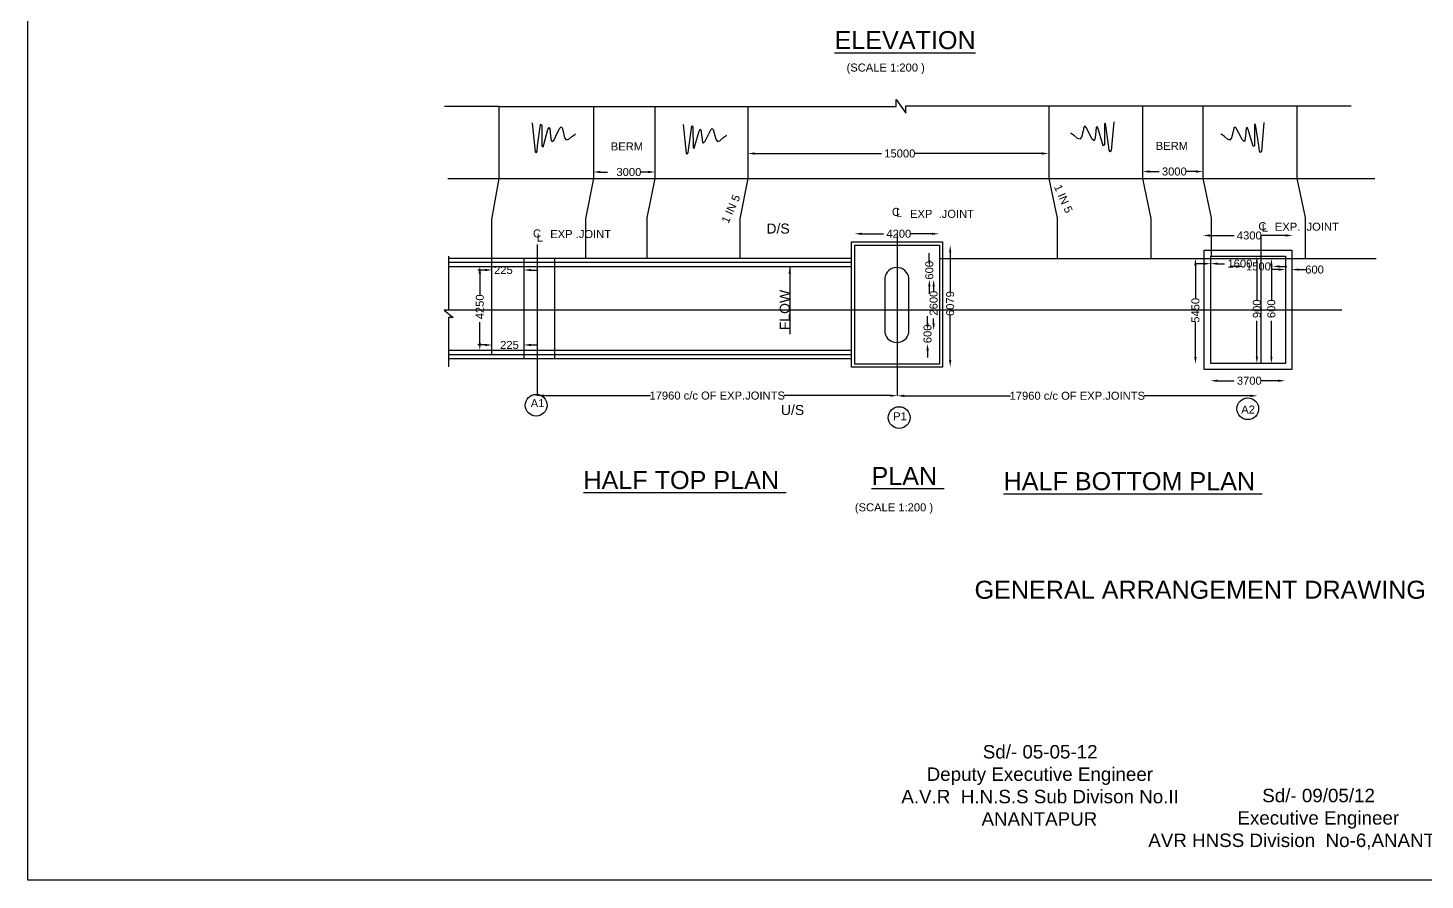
# Model space of a CAD drawing. Header units: millimetres. Extents: x 5124 to 9612737, y 2311 to 26827766.
# Drawn here: x 9483627 to 9553456, y 26736089 to 26778664 of the extents above; entities that cross this region are included whole.
import ezdxf

# ---------------------------------------------------------------- set-up
doc = ezdxf.new("R2010")
doc.units = ezdxf.units.MM
doc.header["$MEASUREMENT"] = 0
for name, color, linetype in [('DIMENSION', 7, 'Continuous'), ('DRAWING', 2, 'Continuous'), ('TEXT', 7, 'Continuous')]:
    doc.layers.add(name, color=color, linetype=linetype)
doc.styles.get("Standard").update_dxf_attribs({"font": 'arial.ttf', "height": 400})
doc.dimstyles.get("Standard").update_dxf_attribs({"dimtxt": 400, "dimasz": 350, "dimexe": 0.18, "dimexo": 0.0625, "dimgap": 0.09, "dimtad": 0, "dimdec": 0, "dimzin": 0, "dimdsep": 46, "dimtxsty": 'Standard', "dimcen": 0.09, "dimse1": 1, "dimse2": 1, "dimadec": 0, "dimazin": 0, "dimtfac": 1, "dimtdec": 0, "dimtofl": 0, "dimtmove": 0, "dimatfit": 3, "dimfxl": 1, "dimtolj": 1, "dimtzin": 0, "dimarcsym": 0})

# ---------------------------------------------------------------- blocks, each defined once
blk = doc.blocks.new('*D5')
at = {"layer": 'Defpoints', "color": 0, "transparency": 16777216}
for p in [(9534648, 26772390), (9519605, 26771616), (9534648, 26771616)]:
    blk.add_point(p, dxfattribs=at)
at = {"layer": 'DRAWING', "color": 0, "lineweight": -2, "transparency": 16777216}
for p, q in [((9519955, 26772390), (9526285, 26772390)), ((9534298, 26772390), (9527968, 26772390))]:
    blk.add_line(p, q, dxfattribs=at)
at = {"layer": 'DRAWING', "color": 0, "transparency": 16777216}
for points in [[(9519955, 26772448), (9519955, 26772332), (9519605, 26772390)], [(9534298, 26772448), (9534298, 26772332), (9534648, 26772390)]]:
    blk.add_solid(points, dxfattribs=at)
at = {"layer": 'DRAWING', "color": 0, "transparency": 16777216, "insert": (9527126, 26772390), "char_height": 400, "attachment_point": 5}
blk.add_mtext('\\A1; 15000', dxfattribs=at)
blk = doc.blocks.new('*D6')
at = {"layer": 'Defpoints', "color": 0, "transparency": 16777216}
for p in [(9539338, 26771616), (9542354, 26771616), (9542354, 26771489)]:
    blk.add_point(p, dxfattribs=at)
at = {"layer": 'DRAWING', "color": 0, "lineweight": -2, "transparency": 16777216}
for p, q in [((9539688, 26771489), (9540160, 26771489)), ((9542004, 26771489), (9541532, 26771489))]:
    blk.add_line(p, q, dxfattribs=at)
at = {"layer": 'DRAWING', "color": 0, "transparency": 16777216}
for points in [[(9539688, 26771548), (9539688, 26771431), (9539338, 26771489)], [(9542004, 26771548), (9542004, 26771431), (9542354, 26771489)]]:
    blk.add_solid(points, dxfattribs=at)
at = {"layer": 'DRAWING', "color": 0, "transparency": 16777216, "insert": (9540846, 26771489), "char_height": 400, "attachment_point": 5}
blk.add_mtext('\\A1; 3000', dxfattribs=at)
blk = doc.blocks.new('*D7')
at = {"layer": 'Defpoints', "color": 0, "transparency": 16777216}
for p in [(9546836, 26768293), (9542352, 26767694), (9546836, 26767683)]:
    blk.add_point(p, dxfattribs=at)
at = {"layer": 'DRAWING', "color": 0, "lineweight": -2, "transparency": 16777216}
for p, q in [((9542702, 26768293), (9543908, 26768293)), ((9546486, 26768293), (9545280, 26768293))]:
    blk.add_line(p, q, dxfattribs=at)
at = {"layer": 'DRAWING', "color": 0, "transparency": 16777216}
for points in [[(9542702, 26768351), (9542702, 26768235), (9542352, 26768293)], [(9546486, 26768351), (9546486, 26768235), (9546836, 26768293)]]:
    blk.add_solid(points, dxfattribs=at)
at = {"layer": 'DRAWING', "color": 0, "transparency": 16777216, "insert": (9544594, 26768293), "char_height": 400, "attachment_point": 5}
blk.add_mtext('\\A1; 4300', dxfattribs=at)
blk = doc.blocks.new('*D8')
at = {"layer": 'Defpoints', "color": 0, "transparency": 16777216}
for p in [(9545773, 26767144), (9545901, 26767144), (9545901, 26761897)]:
    blk.add_point(p, dxfattribs=at)
at = {"layer": 'DRAWING', "color": 0, "lineweight": -2, "transparency": 16777216}
for p, q in [((9545773, 26766794), (9545773, 26765086)), ((9545773, 26762247), (9545773, 26764025))]:
    blk.add_line(p, q, dxfattribs=at)
at = {"layer": 'DRAWING', "color": 0, "transparency": 16777216}
for points in [[(9545715, 26766794), (9545831, 26766794), (9545773, 26767144)], [(9545715, 26762247), (9545831, 26762247), (9545773, 26761897)]]:
    blk.add_solid(points, dxfattribs=at)
at = {"layer": 'DRAWING', "color": 0, "transparency": 16777216, "insert": (9545773, 26764555), "char_height": 400, "attachment_point": 5, "rotation": 90}
blk.add_mtext('\\A1; 600', dxfattribs=at)
blk = doc.blocks.new('*D9')
at = {"layer": 'Defpoints', "color": 0, "transparency": 16777216}
for p in [(9544380, 26767254), (9545048, 26767254), (9544380, 26761897)]:
    blk.add_point(p, dxfattribs=at)
at = {"layer": 'DRAWING', "color": 0, "lineweight": -2, "transparency": 16777216}
for p, q in [((9545048, 26766904), (9545048, 26765086)), ((9545048, 26762247), (9545048, 26764025))]:
    blk.add_line(p, q, dxfattribs=at)
at = {"layer": 'DRAWING', "color": 0, "transparency": 16777216}
for points in [[(9544990, 26766904), (9545106, 26766904), (9545048, 26767254)], [(9544990, 26762247), (9545106, 26762247), (9545048, 26761897)]]:
    blk.add_solid(points, dxfattribs=at)
at = {"layer": 'DRAWING', "color": 0, "transparency": 16777216, "insert": (9545048, 26764555), "char_height": 400, "attachment_point": 5, "rotation": 90}
blk.add_mtext('\\A1; 900', dxfattribs=at)
blk = doc.blocks.new('*D10')
at = {"layer": 'Defpoints', "color": 0, "transparency": 16777216}
for p in [(9542731, 26761309), (9546457, 26761278), (9546457, 26761037)]:
    blk.add_point(p, dxfattribs=at)
at = {"layer": 'DRAWING', "color": 0, "lineweight": -2, "transparency": 16777216}
for p, q in [((9543081, 26761037), (9543908, 26761037)), ((9546107, 26761037), (9545280, 26761037))]:
    blk.add_line(p, q, dxfattribs=at)
at = {"layer": 'DRAWING', "color": 0, "transparency": 16777216}
for points in [[(9543081, 26761095), (9543081, 26760978), (9542731, 26761037)], [(9546107, 26761095), (9546107, 26760978), (9546457, 26761037)]]:
    blk.add_solid(points, dxfattribs=at)
at = {"layer": 'DRAWING', "color": 0, "transparency": 16777216, "insert": (9544594, 26761037), "char_height": 400, "attachment_point": 5}
blk.add_mtext('\\A1; 3700', dxfattribs=at)
blk = doc.blocks.new('*D11')
at = {"layer": 'Defpoints', "color": 0, "transparency": 16777216}
for p in [(9541979, 26767144), (9542049, 26767144), (9542049, 26761876)]:
    blk.add_point(p, dxfattribs=at)
at = {"layer": 'DRAWING', "color": 0, "lineweight": -2, "transparency": 16777216}
for p, q in [((9541979, 26766794), (9541979, 26765152)), ((9541979, 26762226), (9541979, 26763959))]:
    blk.add_line(p, q, dxfattribs=at)
at = {"layer": 'DRAWING', "color": 0, "transparency": 16777216}
for points in [[(9541921, 26766794), (9542038, 26766794), (9541979, 26767144)], [(9541921, 26762226), (9542038, 26762226), (9541979, 26761876)]]:
    blk.add_solid(points, dxfattribs=at)
at = {"layer": 'DRAWING', "color": 0, "transparency": 16777216, "insert": (9541979, 26764555), "char_height": 400, "attachment_point": 5, "rotation": 90}
blk.add_mtext('\\A1;5450 ', dxfattribs=at)
blk = doc.blocks.new('*D12')
at = {"layer": 'Defpoints', "color": 0, "transparency": 16777216}
for p in [(9542740, 26766886), (9542740, 26766396), (9542740, 26766396)]:
    blk.add_point(p, dxfattribs=at)
at = {"layer": 'DRAWING', "color": 0, "lineweight": -2, "transparency": 16777216}
for p, q in [((9542390, 26766886), (9542040, 26766886)), ((9543090, 26766886), (9543440, 26766886))]:
    blk.add_line(p, q, dxfattribs=at)
at = {"layer": 'DRAWING', "color": 0, "transparency": 16777216}
for points in [[(9542390, 26766944), (9542390, 26766828), (9542740, 26766886)], [(9543090, 26766944), (9543090, 26766828), (9542740, 26766886)]]:
    blk.add_solid(points, dxfattribs=at)
at = {"layer": 'DRAWING', "color": 0, "transparency": 16777216, "insert": (9544126, 26766886), "char_height": 400, "attachment_point": 5}
blk.add_mtext('\\A1; 1600', dxfattribs=at)
blk = doc.blocks.new('*D13')
at = {"layer": 'Defpoints', "color": 0, "transparency": 16777216}
for p in [(9544396, 26766412), (9545839, 26766746), (9545839, 26766412)]:
    blk.add_point(p, dxfattribs=at)
at = {"layer": 'DRAWING', "color": 0, "lineweight": -2, "transparency": 16777216}
for p, q in [((9544046, 26766746), (9543696, 26766746)), ((9546189, 26766746), (9546539, 26766746))]:
    blk.add_line(p, q, dxfattribs=at)
at = {"layer": 'DRAWING', "color": 0, "transparency": 16777216}
for points in [[(9544046, 26766805), (9544046, 26766688), (9544396, 26766746)], [(9546189, 26766805), (9546189, 26766688), (9545839, 26766746)]]:
    blk.add_solid(points, dxfattribs=at)
at = {"layer": 'DRAWING', "color": 0, "transparency": 16777216, "insert": (9545048, 26766746), "char_height": 400, "attachment_point": 5}
blk.add_mtext('\\A1; 1500', dxfattribs=at)
blk = doc.blocks.new('*D14')
at = {"layer": 'Defpoints', "color": 0, "transparency": 16777216}
for p in [(9529721, 26767799), (9529883, 26767799), (9529896, 26761720)]:
    blk.add_point(p, dxfattribs=at)
at = {"layer": 'DRAWING', "color": 0, "lineweight": -2, "transparency": 16777216}
for p, q in [((9529721, 26767449), (9529721, 26765488)), ((9529721, 26762070), (9529721, 26764291))]:
    blk.add_line(p, q, dxfattribs=at)
at = {"layer": 'DRAWING', "color": 0, "transparency": 16777216}
for points in [[(9529663, 26767449), (9529779, 26767449), (9529721, 26767799)], [(9529663, 26762070), (9529779, 26762070), (9529721, 26761720)]]:
    blk.add_solid(points, dxfattribs=at)
at = {"layer": 'DRAWING', "color": 0, "transparency": 16777216, "insert": (9529721, 26764890), "char_height": 400, "attachment_point": 5, "rotation": 90}
blk.add_mtext('\\A1;6079', dxfattribs=at)
blk = doc.blocks.new('*D15')
at = {"layer": 'Defpoints', "color": 0, "transparency": 16777216}
for p in [(9528679, 26766718), (9528713, 26766718), (9528740, 26766085)]:
    blk.add_point(p, dxfattribs=at)
at = {"layer": 'DRAWING', "color": 0, "lineweight": -2, "transparency": 16777216}
for p, q in [((9528679, 26767068), (9528679, 26767418)), ((9528679, 26765735), (9528679, 26765385))]:
    blk.add_line(p, q, dxfattribs=at)
at = {"layer": 'DRAWING', "color": 0, "transparency": 16777216}
for points in [[(9528621, 26767068), (9528738, 26767068), (9528679, 26766718)], [(9528621, 26765735), (9528738, 26765735), (9528679, 26766085)]]:
    blk.add_solid(points, dxfattribs=at)
at = {"layer": 'DRAWING', "color": 0, "transparency": 16777216, "insert": (9528679, 26766401), "char_height": 400, "attachment_point": 5, "rotation": 90}
blk.add_mtext('\\A1;  600', dxfattribs=at)
blk = doc.blocks.new('*D16')
at = {"layer": 'Defpoints', "color": 0, "transparency": 16777216}
for p in [(9528895, 26766085), (9528895, 26766085), (9528854, 26763558)]:
    blk.add_point(p, dxfattribs=at)
at = {"layer": 'DRAWING', "color": 0, "lineweight": -2, "transparency": 16777216}
for p, q in [((9528895, 26765735), (9528895, 26765520)), ((9528895, 26763908), (9528895, 26764148))]:
    blk.add_line(p, q, dxfattribs=at)
at = {"layer": 'DRAWING', "color": 0, "transparency": 16777216}
for points in [[(9528836, 26765735), (9528953, 26765735), (9528895, 26766085)], [(9528836, 26763908), (9528953, 26763908), (9528895, 26763558)]]:
    blk.add_solid(points, dxfattribs=at)
at = {"layer": 'DRAWING', "color": 0, "transparency": 16777216, "insert": (9528895, 26764834), "char_height": 400, "attachment_point": 5, "rotation": 90}
blk.add_mtext('\\A1; 2600', dxfattribs=at)
blk = doc.blocks.new('*D17')
at = {"layer": 'Defpoints', "color": 0, "transparency": 16777216}
for p in [(9528854, 26763558), (9528591, 26762890), (9528854, 26762890)]:
    blk.add_point(p, dxfattribs=at)
at = {"layer": 'DRAWING', "color": 0, "lineweight": -2, "transparency": 16777216}
for p, q in [((9528591, 26763908), (9528591, 26764258)), ((9528591, 26762540), (9528591, 26762190))]:
    blk.add_line(p, q, dxfattribs=at)
at = {"layer": 'DRAWING', "color": 0, "transparency": 16777216}
for points in [[(9528533, 26763908), (9528650, 26763908), (9528591, 26763558)], [(9528533, 26762540), (9528650, 26762540), (9528591, 26762890)]]:
    blk.add_solid(points, dxfattribs=at)
at = {"layer": 'DRAWING', "color": 0, "transparency": 16777216, "insert": (9528591, 26763224), "char_height": 400, "attachment_point": 5, "rotation": 90}
blk.add_mtext('\\A1;  600', dxfattribs=at)
blk = doc.blocks.new('*D18')
at = {"layer": 'Defpoints', "color": 0, "transparency": 16777216}
for p in [(9524948, 26768177), (9529158, 26768379), (9529158, 26768225)]:
    blk.add_point(p, dxfattribs=at)
at = {"layer": 'DRAWING', "color": 0, "lineweight": -2, "transparency": 16777216}
for p, q in [((9525298, 26768379), (9526390, 26768379)), ((9528808, 26768379), (9527761, 26768379))]:
    blk.add_line(p, q, dxfattribs=at)
at = {"layer": 'DRAWING', "color": 0, "transparency": 16777216}
for points in [[(9525298, 26768437), (9525298, 26768321), (9524948, 26768379)], [(9528808, 26768437), (9528808, 26768321), (9529158, 26768379)]]:
    blk.add_solid(points, dxfattribs=at)
at = {"layer": 'DRAWING', "color": 0, "transparency": 16777216, "insert": (9527075, 26768379), "char_height": 400, "attachment_point": 5}
blk.add_mtext('\\A1; 4200', dxfattribs=at)
blk = doc.blocks.new('*D19')
at = {"layer": 'Defpoints', "color": 0, "transparency": 16777216}
for p in [(9511893, 26771647), (9514968, 26771647), (9514968, 26771466)]:
    blk.add_point(p, dxfattribs=at)
at = {"layer": 'DRAWING', "color": 0, "lineweight": -2, "transparency": 16777216}
for p, q in [((9512243, 26771466), (9512589, 26771466)), ((9514618, 26771466), (9514272, 26771466))]:
    blk.add_line(p, q, dxfattribs=at)
at = {"layer": 'DRAWING', "color": 0, "transparency": 16777216}
for points in [[(9512243, 26771524), (9512243, 26771407), (9511893, 26771466)], [(9514618, 26771524), (9514618, 26771407), (9514968, 26771466)]]:
    blk.add_solid(points, dxfattribs=at)
at = {"layer": 'DRAWING', "color": 0, "transparency": 16777216, "insert": (9513430, 26771466), "char_height": 400, "attachment_point": 5}
blk.add_mtext('\\A1;   3000', dxfattribs=at)
blk = doc.blocks.new('*D20')
at = {"layer": 'Defpoints', "color": 0, "transparency": 16777216}
for p in [(9506820, 26766742), (9508415, 26766742), (9508415, 26766569)]:
    blk.add_point(p, dxfattribs=at)
at = {"layer": 'DRAWING', "color": 0, "lineweight": -2, "transparency": 16777216}
for p, q in [((9506470, 26766569), (9506120, 26766569)), ((9508765, 26766569), (9509115, 26766569))]:
    blk.add_line(p, q, dxfattribs=at)
at = {"layer": 'DRAWING', "color": 0, "transparency": 16777216}
for points in [[(9506470, 26766628), (9506470, 26766511), (9506820, 26766569)], [(9508765, 26766628), (9508765, 26766511), (9508415, 26766569)]]:
    blk.add_solid(points, dxfattribs=at)
at = {"layer": 'DRAWING', "color": 0, "transparency": 16777216, "insert": (9507236, 26766569), "char_height": 400, "attachment_point": 5}
blk.add_mtext('\\A1;  225', dxfattribs=at)
blk = doc.blocks.new('*D21')
at = {"layer": 'Defpoints', "color": 0, "transparency": 16777216}
for p in [(9506211, 26766742), (9506820, 26766742), (9506820, 26762561)]:
    blk.add_point(p, dxfattribs=at)
at = {"layer": 'DRAWING', "color": 0, "lineweight": -2, "transparency": 16777216}
for p, q in [((9506211, 26766392), (9506211, 26765337)), ((9506211, 26762911), (9506211, 26763965))]:
    blk.add_line(p, q, dxfattribs=at)
at = {"layer": 'DRAWING', "color": 0, "transparency": 16777216}
for points in [[(9506153, 26766392), (9506269, 26766392), (9506211, 26766742)], [(9506153, 26762911), (9506269, 26762911), (9506211, 26762561)]]:
    blk.add_solid(points, dxfattribs=at)
at = {"layer": 'DRAWING', "color": 0, "transparency": 16777216, "insert": (9506211, 26764651), "char_height": 400, "attachment_point": 5, "rotation": 90}
blk.add_mtext('\\A1; 4250', dxfattribs=at)
blk = doc.blocks.new('*D22')
at = {"layer": 'Defpoints', "color": 0, "transparency": 16777216}
for p in [(9508415, 26762823), (9506820, 26762561), (9508415, 26762561)]:
    blk.add_point(p, dxfattribs=at)
at = {"layer": 'DRAWING', "color": 0, "lineweight": -2, "transparency": 16777216}
for p, q in [((9506470, 26762823), (9506120, 26762823)), ((9508765, 26762823), (9509115, 26762823))]:
    blk.add_line(p, q, dxfattribs=at)
at = {"layer": 'DRAWING', "color": 0, "transparency": 16777216}
for points in [[(9506470, 26762882), (9506470, 26762765), (9506820, 26762823)], [(9508765, 26762882), (9508765, 26762765), (9508415, 26762823)]]:
    blk.add_solid(points, dxfattribs=at)
at = {"layer": 'DRAWING', "color": 0, "transparency": 16777216, "insert": (9507617, 26762823), "char_height": 400, "attachment_point": 5}
blk.add_mtext('\\A1; 225', dxfattribs=at)
blk = doc.blocks.new('*D45')
at = {"layer": 'Defpoints', "color": 0, "transparency": 16777216}
for p in [(9509077, 26760284), (9527075, 26760293), (9527075, 26760284)]:
    blk.add_point(p, dxfattribs=at)
at = {"layer": 'DIMENSION', "color": 0, "lineweight": -2, "transparency": 16777216}
for p, q in [((9509427, 26760293), (9514736, 26760293)), ((9526725, 26760293), (9521417, 26760293))]:
    blk.add_line(p, q, dxfattribs=at)
at = {"layer": 'DIMENSION', "color": 0, "transparency": 16777216}
for points in [[(9509427, 26760351), (9509427, 26760235), (9509077, 26760293)], [(9526725, 26760351), (9526725, 26760235), (9527075, 26760293)]]:
    blk.add_solid(points, dxfattribs=at)
at = {"layer": 'DIMENSION', "color": 0, "transparency": 16777216, "insert": (9518076, 26760293), "char_height": 400, "attachment_point": 5}
blk.add_mtext('\\A1;17960 c/c OF EXP.JOINTS', dxfattribs=at)
blk = doc.blocks.new('*D46')
at = {"layer": 'Defpoints', "color": 0, "transparency": 16777216}
for p in [(9527075, 26760274), (9545073, 26760284), (9545073, 26760274)]:
    blk.add_point(p, dxfattribs=at)
at = {"layer": 'DIMENSION', "color": 0, "lineweight": -2, "transparency": 16777216}
for p, q in [((9527425, 26760284), (9532734, 26760284)), ((9544723, 26760284), (9539414, 26760284))]:
    blk.add_line(p, q, dxfattribs=at)
at = {"layer": 'DIMENSION', "color": 0, "transparency": 16777216}
for points in [[(9527425, 26760342), (9527425, 26760225), (9527075, 26760284)], [(9544723, 26760342), (9544723, 26760225), (9545073, 26760284)]]:
    blk.add_solid(points, dxfattribs=at)
at = {"layer": 'DIMENSION', "color": 0, "transparency": 16777216, "insert": (9536074, 26760284), "char_height": 400, "attachment_point": 5}
blk.add_mtext('\\A1;17960 c/c OF EXP.JOINTS', dxfattribs=at)
blk = doc.blocks.new('*D50')
at = {"layer": 'Defpoints', "color": 0, "transparency": 16777216}
for p in [(9546481, 26766495), (9546791, 26766590), (9546791, 26766495)]:
    blk.add_point(p, dxfattribs=at)
at = {"layer": 'DIMENSION', "color": 0, "lineweight": -2, "transparency": 16777216}
for p, q in [((9546131, 26766590), (9545781, 26766590)), ((9547141, 26766590), (9547491, 26766590))]:
    blk.add_line(p, q, dxfattribs=at)
at = {"layer": 'DIMENSION', "color": 0, "transparency": 16777216}
for points in [[(9546131, 26766649), (9546131, 26766532), (9546481, 26766590)], [(9547141, 26766649), (9547141, 26766532), (9546791, 26766590)]]:
    blk.add_solid(points, dxfattribs=at)
at = {"layer": 'DIMENSION', "color": 0, "transparency": 16777216, "insert": (9547933, 26766590), "char_height": 400, "attachment_point": 5}
blk.add_mtext('\\A1;600', dxfattribs=at)

msp = doc.modelspace()

# ---------------------------------------------------------------- linework, layer by layer
at = {"layer": 'DIMENSION', "color": 0}
for centre in [(9509028.6, 26759810.3), (9544595.1, 26759639.2), (9527172.4, 26759195.3)]:
    msp.add_circle(centre, 543.4, dxfattribs=at)
at = {"layer": 'DRAWING', "color": 0}
for points in [[(9506820.2, 26762345.9), (9506820.2, 26769096.3), (9507184.1, 26771144.2), (9507184.1, 26774734.2), (9504454.3, 26774734.2)], [(9507184.1, 26774734.2), (9527014.3, 26774734.2), (9527014.3, 26775083.5), (9527501.5, 26774404.1), (9527501.5, 26774780.5), (9549763.5, 26774780.5)], [(9511892.8, 26774734.2), (9511892.8, 26771135.4), (9511495.8, 26769133), (9511495.8, 26767164.6)], [(9514571.2, 26767164.6), (9514571.2, 26769168.8), (9514968.1, 26771135.4), (9514968.1, 26774734.2)], [(9519604.9, 26774734.2), (9519604.9, 26771135.4), (9519213.8, 26769118.2), (9519213.8, 26767164.6)], [(9534647.8, 26774780.5), (9534647.8, 26771135.4), (9535066.1, 26769157), (9535066.1, 26767144.1)], [(9539338, 26774780.5), (9539338, 26771135.4), (9539745.6, 26769144.8), (9539745.6, 26767144.1)], [(9542354.2, 26774780.5), (9542354.2, 26771135.4), (9542766.6, 26769169.2), (9542766.6, 26767254.1)], [(9547477.2, 26767144.1), (9547477.2, 26769185.8), (9547064.7, 26771135.4), (9547064.7, 26774780.5)], [(9508826.3, 26773924.7), (9508971.2, 26772482), (9508971.2, 26772482), (9509021.2, 26772427.1), (9509071.1, 26772506.9), (9509101.1, 26772771.5), (9509251, 26773834.8), (9509286, 26773849.8), (9509305.9, 26773789.9), (9509315.9, 26772771.5), (9509370.9, 26772726.6), (9509410.9, 26772846.4), (9509615.7, 26773585.2), (9509670.6, 26773690.1), (9509710.6, 26773650.1), (9509750.6, 26773275.7), (9509785.5, 26773041.1), (9509830.5, 26772986.2), (9509930.4, 26773081), (9510085.3, 26773410.5), (9510210.2, 26773655.1), (9510270.2, 26773715), (9510330.1, 26773665.1), (9510375.1, 26773485.4), (9510450, 26773180.9), (9510535, 26773066.1), (9510659.9, 26773106), (9510809.7, 26773245.8), (9510959.6, 26773345.6), (9510994.6, 26773375.6)], [(9516377.8, 26773847.5), (9516522.7, 26772404.7), (9516522.7, 26772404.7), (9516572.6, 26772349.8), (9516622.6, 26772429.7), (9516652.5, 26772694.3), (9516802.4, 26773757.6), (9516837.4, 26773772.6), (9516857.4, 26773712.7), (9516867.4, 26772694.3), (9516922.3, 26772649.3), (9516962.3, 26772769.1), (9517167.1, 26773508), (9517222.1, 26773612.8), (9517262, 26773572.9), (9517302, 26773198.5), (9517337, 26772963.8), (9517382, 26772908.9), (9517481.9, 26773003.8), (9517636.8, 26773333.2), (9517761.7, 26773577.9), (9517821.6, 26773637.8), (9517881.6, 26773587.9), (9517926.5, 26773408.1), (9518001.5, 26773103.6), (9518086.4, 26772988.8), (9518211.3, 26773028.7), (9518361.2, 26773168.5), (9518511, 26773268.4), (9518546, 26773298.3)], [(9537904, 26773975.6), (9537774.3, 26772531.4), (9537774.3, 26772531.4), (9537725, 26772476), (9537674.2, 26772555.3), (9537641.4, 26772819.6), (9537480.3, 26773881.3), (9537445.2, 26773895.9), (9537425.8, 26773835.7), (9537426.6, 26772817.3), (9537372.1, 26772771.8), (9537330.9, 26772891.2), (9537118.2, 26773627.8), (9537062.2, 26773732.1), (9537022.7, 26773691.7), (9536986.6, 26773316.9), (9536954.1, 26773081.9), (9536909.7, 26773026.5), (9536808.8, 26773120.3), (9536650.5, 26773448.1), (9536523, 26773691.4), (9536462.4, 26773750.7), (9536403, 26773700.1), (9536360, 26773519.9), (9536288.2, 26773214.7), (9536204.5, 26773099), (9536079.2, 26773137.6), (9535927.8, 26773275.8), (9535776.9, 26773374), (9535741.6, 26773403.6)], [(9545403.1, 26773938.4), (9545273.4, 26772494.2), (9545273.4, 26772494.2), (9545224, 26772438.8), (9545173.2, 26772518.1), (9545140.5, 26772782.4), (9544979.4, 26773844.1), (9544944.2, 26773858.7), (9544924.9, 26773798.6), (9544925.7, 26772780.1), (9544871.2, 26772734.6), (9544829.9, 26772854), (9544617.3, 26773590.6), (9544561.3, 26773694.9), (9544521.7, 26773654.5), (9544485.7, 26773279.7), (9544453.2, 26773044.7), (9544408.8, 26772989.3), (9544307.9, 26773083.1), (9544149.6, 26773410.9), (9544022.1, 26773654.2), (9543961.5, 26773713.5), (9543902.1, 26773663), (9543859, 26773482.8), (9543787.3, 26773177.5), (9543703.6, 26773061.8), (9543578.3, 26773100.4), (9543426.9, 26773238.6), (9543276, 26773336.8), (9543240.7, 26773366.4)], [(9504611.5, 26771135.4), (9550948.5, 26771135.4)], [(9509077.5, 26767841.9), (9509077.5, 26760283.6)], [(9527075.4, 26768378.9), (9527075.4, 26760293.7)], [(9545255.8, 26768263.6), (9545255.8, 26761896.6)], [(9504648.4, 26767254.6), (9504653.2, 26764555.3), (9504434.9, 26764555.3), (9504882.2, 26764200.7), (9504653.9, 26764200.7), (9504653.9, 26761724.1)], [(9504653.9, 26767164.6), (9524792.9, 26767164.6)], [(9508414.7, 26767164.6), (9508414.7, 26762152)], [(9509950.9, 26767164.6), (9509950.9, 26762152)], [(9529183.2, 26767144.1), (9551005.7, 26767144.1)], [(9504653.9, 26766969), (9524792.9, 26766969)], [(9504653.9, 26766742), (9524792.9, 26766742)], [(9549304.5, 26764555.3), (9504653.2, 26764555.3)], [(9504653.9, 26762560.7), (9524792.9, 26762560.7)], [(9504653.9, 26762345.9), (9524792.9, 26762345.9)], [(9504653.9, 26762152), (9524792.9, 26762152)]]:
    msp.add_lwpolyline(points, dxfattribs=at)
for points in [[(9524792.9, 26767981.6), (9529341.4, 26767981.6), (9529341.4, 26761706.6), (9524792.9, 26761706.6)], [(9529183.2, 26761860.8), (9524959.8, 26761860.8), (9524959.8, 26767807.4), (9529183.2, 26767807.4)], [(9542419.2, 26767560.7), (9546791.1, 26767560.7), (9546791.1, 26761592.7), (9542419.2, 26761592.7)], [(9546480.5, 26761896.6), (9542740.4, 26761896.6), (9542740.4, 26767254.1), (9546480.5, 26767254.1)]]:
    msp.add_lwpolyline(points, close=True, dxfattribs=at)
msp.add_lwpolyline([(9526447.5, 26766172.6), (9526447.5, 26763423.9, 0.7860382), (9527659.6, 26763423.9), (9527659.6, 26766172.6, 0.8616097), (9526447.5, 26766172.6, 325351098585.3093872)], format="xyb", dxfattribs=at)
at = {"layer": 'TEXT', "color": 0}
msp.add_lwpolyline([(9483626.5, 26827757.6), (9612736.9, 26827757.6), (9612736.9, 26736088.9), (9483626.5, 26736088.9)], close=True, dxfattribs=at)

# ---------------------------------------------------------------- texts
for s, height, p in [('%%UELEVATION', 900, (9523936.8, 26777607.7)), ('(SCALE 1:200 )', 400, (9524541.4, 26776485.4)), ('BERM', 400, (9512757.3, 26772543.5)), ('BERM', 400, (9539995.4, 26772570.6)), ('C', 400, (9526808.6, 26769273.2)), ('L', 400, (9527010.9, 26769226.6)), ('EXP  .JOINT ', 400, (9527715.3, 26769175.6)), ('C', 400, (9508871.3, 26768196.3)), ('EXP .JOINT ', 400, (9509730.4, 26768165.2)), ('D/S ', 500, (9520536, 26768389.9)), ('C', 400, (9545126.6, 26768556.7)), ('L', 400, (9545297.8, 26768493)), ('EXP.  JOINT ', 400, (9545949.2, 26768532.2)), ('L', 400, (9509060.5, 26767991.5)), ('A1', 400, (9508756.5, 26759718.5)), ('U/S', 500, (9521258.6, 26759324)), ('P1', 400, (9526868.5, 26759060.1)), ('A2', 400, (9544267.5, 26759399.2)), ('%%UHALF TOP PLAN ', 900, (9511388.9, 26755626.8)), ('%%UPLAN ', 900, (9525786.4, 26755829.9)), ('%%UHALF BOTTOM PLAN ', 900, (9532388.7, 26755568.9)), ('(SCALE 1:200 )', 400, (9524955.7, 26754511.2)), ('GENERAL ARRANGEMENT DRAWING ', 900, (9530937.3, 26750144.1))]:
    msp.add_text(s, height=height, dxfattribs=at).set_placement(p)
for s, height, rotation, p in [('1 IN 5', 400, 293.831212, (9534897, 26770732.4)), ('1 IN 5', 400, 65.865844, (9518634.9, 26768862)), ('FLOW ', 500, 90, (9521704.6, 26763561))]:
    msp.add_text(s, height=height, rotation=rotation, dxfattribs=at).set_placement(p)
at = {"layer": 'TEXT', "color": 0, "char_height": 671.623, "attachment_point": 1}
for s, insert, width in [('\\pi4112.2;Sd/- 05-05-12\\P\\pi1305.9;Deputy Executive Engineer  \\P\\pi42.182;A.V.R  H.N.S.S Sub Divison No.II \\P\\pi4047.6;ANANTAPUR ', (9527239, 26742834.8), 13870.054), ('\\pi5698.6;Sd/- 09/05/12\\P\\pi4458.2;Executive Engineer\\P\\pi3.3581;AVR HNSS Division  No-6,ANANTAPUR ', (9539619.3, 26740649.7), 16939.324)]:
    msp.add_mtext(s, dxfattribs=dict(at, insert=insert, width=width))

# ---------------------------------------------------------------- dimensions: what is measured, and where the dimension line sits
at = {"layer": 'DIMENSION'}
dim = msp.add_aligned_dim(p1=(9546480.5, 26766494.6), p2=(9546791.1, 26766494.6), distance=95.9, text='600', dimstyle='Standard', dxfattribs=at)
dim.commit()
dim.dimension.update_dxf_attribs({"geometry": '*D50', "text_midpoint": (9547933.4, 26766590.5)})
at = {"layer": 'DIMENSION', "color": 0}
for base, p1, p2, picture, middle in [((9527075.4, 26760292.9), (9509077.5, 26760283.6), (9527075.4, 26760283.6), '*D45', (9518076.5, 26760292.9)), ((9545073.4, 26760283.6), (9527075.4, 26760274.3), (9545073.4, 26760274.3), '*D46', (9536074.4, 26760283.6))]:
    dim = msp.add_linear_dim(base=base, p1=p1, p2=p2, text='17960 c/c OF EXP.JOINTS', dimstyle='Standard', dxfattribs=at)
    dim.commit()
    dim.dimension.update_dxf_attribs({"geometry": picture, "text_midpoint": middle})
at = {"layer": 'DRAWING', "color": 0}
for base, p1, p2, text, picture, middle in [((9534647.8, 26772390), (9519604.9, 26771616), (9534647.8, 26771616), ' 15000', '*D5', (9527126.4, 26772390)), ((9514968.1, 26771465.5), (9511892.8, 26771646.5), (9514968.1, 26771646.5), '   3000', '*D19', (9513430.4, 26771465.5)), ((9542354.2, 26771489.3), (9539338, 26771616.1), (9542354.2, 26771616.1), ' 3000', '*D6', (9540846.1, 26771489.3)), ((9546836.5, 26768293.1), (9542351.5, 26767693.9), (9546836.5, 26767683.4), ' 4300', '*D7', (9544594, 26768293.1)), ((9508414.7, 26762823.2), (9506820.2, 26762560.7), (9508414.7, 26762560.7), ' 225', '*D22', (9507617.4, 26762823.2)), ((9546456.7, 26761036.8), (9542731.1, 26761309.4), (9546456.7, 26761277.7), ' 3700', '*D10', (9544593.9, 26761036.8))]:
    dim = msp.add_linear_dim(base=base, p1=p1, p2=p2, text=text, dimstyle='Standard', dxfattribs=at)
    dim.commit()
    dim.dimension.update_dxf_attribs({"geometry": picture, "text_midpoint": middle})
for base, p1, p2, text, picture, middle in [((9529157.8, 26768378.9), (9524947.8, 26768177.4), (9529157.8, 26768224.9), ' 4200', '*D18', (9527075.4, 26768378.9)), ((9508414.7, 26766569.3), (9506820.2, 26766742), (9508414.7, 26766742), '  225', '*D20', (9507235.6, 26766569.3)), ((9542740.4, 26766886), (9542740.4, 26766396), (9542740.4, 26766396), ' 1600', '*D12', (9544126.3, 26766886)), ((9545838.5, 26766746.5), (9544395.8, 26766411.8), (9545838.5, 26766411.8), ' 1500', '*D13', (9545048.1, 26766746.5))]:
    dim = msp.add_linear_dim(base=base, p1=p1, p2=p2, text=text, dimstyle='Standard', dxfattribs=at)
    dim.commit()
    dim.dimension.update_dxf_attribs({"geometry": picture, "text_midpoint": middle, "dimtype": 160})
dim = msp.add_linear_dim(base=(9529721.1, 26767799.3), p1=(9529896.4, 26761720), p2=(9529882.6, 26767799.3), angle=90, dimstyle='Standard', dxfattribs=at)
dim.commit()
dim.dimension.update_dxf_attribs({"geometry": '*D14', "text_midpoint": (9529721.1, 26764889.6), "dimtype": 160})
for base, p1, p2, text, picture, middle in [((9528679.3, 26766717.6), (9528739.8, 26766085.2), (9528712.9, 26766717.6), '  600', '*D15', (9528679.3, 26766401.4)), ((9541979.2, 26767144.1), (9542049.3, 26761875.8), (9542049.3, 26767144.1), '5450 ', '*D11', (9541979.2, 26764555.3)), ((9545048.1, 26767254.1), (9544380.5, 26761896.6), (9544380.5, 26767254.1), ' 900', '*D9', (9545048.1, 26764555.3)), ((9545773.2, 26767144.1), (9545900.7, 26761896.6), (9545900.7, 26767144.1), ' 600', '*D8', (9545773.2, 26764555.3)), ((9528894.8, 26766085.2), (9528854.3, 26763558.1), (9528894.8, 26766085.2), ' 2600', '*D16', (9528894.8, 26764834.1)), ((9528591.2, 26762889.9), (9528854.3, 26763558.1), (9528854.3, 26762889.9), '  600', '*D17', (9528591.2, 26763224))]:
    dim = msp.add_linear_dim(base=base, p1=p1, p2=p2, angle=90, text=text, dimstyle='Standard', dxfattribs=at)
    dim.commit()
    dim.dimension.update_dxf_attribs({"geometry": picture, "text_midpoint": middle, "dimtype": 160})
dim = msp.add_linear_dim(base=(9506210.9, 26766742), p1=(9506820.2, 26762560.7), p2=(9506820.2, 26766742), angle=90, text=' 4250', dimstyle='Standard', dxfattribs=at)
dim.commit()
dim.dimension.update_dxf_attribs({"geometry": '*D21', "text_midpoint": (9506210.9, 26764651.3)})

# ---------------------------------------------------------------- leaders
msp.add_leader([(9521704.6, 26766742), (9521704.6, 26763369.6)], dimstyle='Standard', override={"dimgap": 0.09, "dimtad": 0}, dxfattribs=at)

doc.saveas('drawing.dxf')
